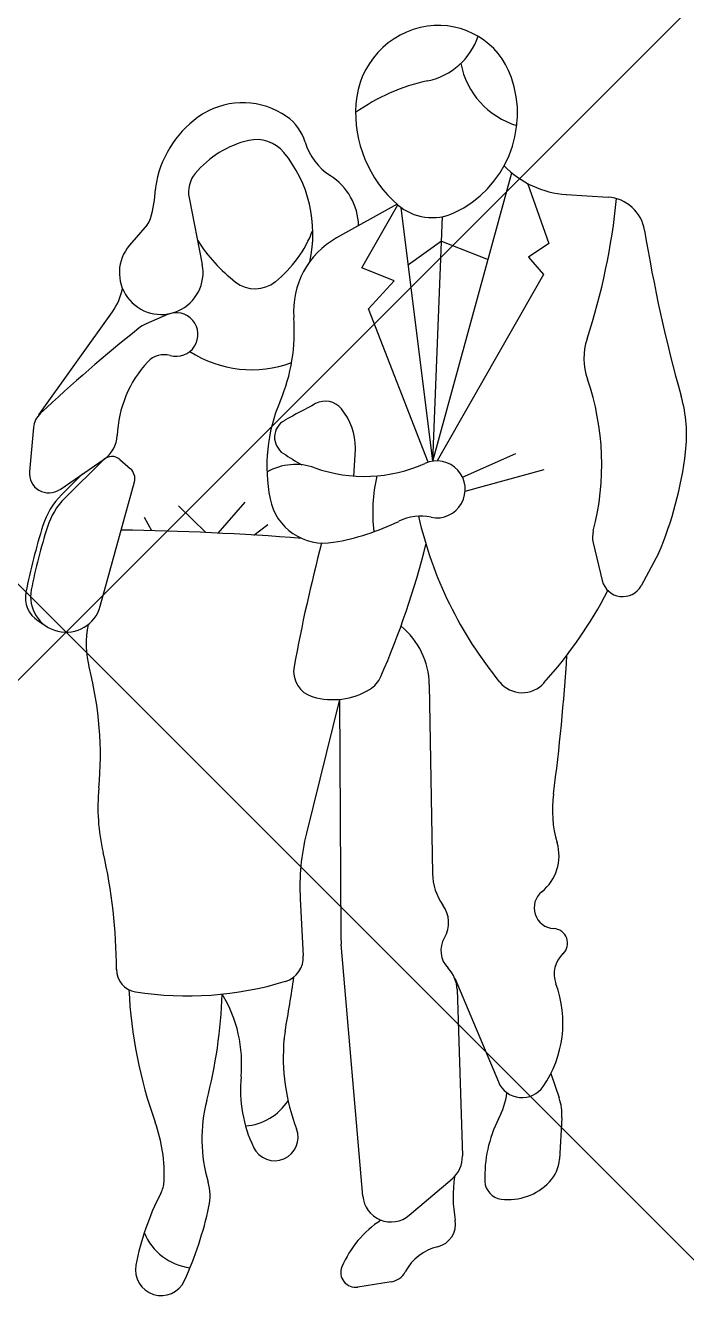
# Model space of a CAD drawing. Header units: metres. Extents: x -0.45 to 0.49, y -0.04 to 1.75.
import ezdxf

# ---------------------------------------------------------------- set-up
doc = ezdxf.new("R2010")
doc.units = ezdxf.units.M
doc.header["$PDMODE"] = 35
doc.header["$PDSIZE"] = 3

msp = doc.modelspace()

# ---------------------------------------------------------------- linework, layer by layer
for p, q in [((0.1279, 1.1337), (0.2391, 1.5393)), ((0.2611, 1.5246), (0.2914, 1.44)), ((-0.215, 1.5042), (-0.1964, 1.4105)), ((0.3158, 1.5089), (0.3746, 1.5051)), ((0.0776, 1.4953), (-0.0075, 1.4478)), ((0.0282, 1.4055), (0.0786, 1.4945)), ((0.1279, 1.1337), (0.0836, 1.4905)), ((-0.274, 1.4661), (-0.2987, 1.4376)), ((0.1279, 1.1337), (0.1414, 1.4778)), ((0.1401, 1.4434), (0.0936, 1.4098)), ((0.1401, 1.4434), (0.2057, 1.4174)), ((0.2914, 1.44), (0.2626, 1.4206)), ((0.2626, 1.4206), (0.2835, 1.3962)), ((0.0735, 1.3876), (0.0282, 1.4055)), ((0.2835, 1.3962), (0.134, 1.1341)), ((0.0376, 1.3481), (0.0735, 1.3876)), ((-0.4262, 1.199), (-0.3228, 1.344)), ((0.1213, 1.1322), (0.0376, 1.3481)), ((-0.2455, 1.34), (-0.2756, 1.3268)), ((-0.434, 1.1809), (-0.4396, 1.1192)), ((0.0168, 1.1127), (0.0191, 1.1497)), ((0.1696, 1.1111), (0.2449, 1.1443)), ((-0.3966, 1.094), (-0.3344, 1.1364)), ((-0.3354, 1.1355), (-0.3897, 1.0816)), ((-0.3126, 1.1362), (-0.2976, 1.1231)), ((-0.3648, 1.1157), (-0.3944, 1.0863)), ((0.1734, 1.0913), (0.2844, 1.1221)), ((-0.34, 0.9297), (-0.292, 1.1044)), ((-0.1739, 1.0325), (-0.1361, 1.076)), ((-0.2672, 1.0359), (-0.2777, 1.0545)), ((-0.1915, 1.0333), (-0.2301, 1.0708)), ((-0.1237, 1.0297), (-0.1042, 1.0447)), ((0.3535, 1.0186), (0.3664, 0.9656)), ((0.4456, 1.0037), (0.421, 0.9585)), ((-0.4275, 0.909), (-0.4152, 0.9011)), ((0.123, 0.8194), (0.1274, 0.5536)), ((-0.0035, 0.7985), (-0.05, 0.6102)), ((-0.0035, 0.7985), (-0.0015, 0.4668)), ((-0.0586, 0.5178), (-0.0543, 0.4378)), ((0.0294, 0.0997), (-0.0009, 0.4543)), ((0.1587, 0.4064), (0.2202, 0.2603)), ((0.1622, 0.3905), (0.1696, 0.1563)), ((0.294, 0.272), (0.3058, 0.2378)), ((0.3096, 0.2098), (0.3061, 0.1516)), ((0.0948, 0.0727), (0.1552, 0.1239)), ((0.0692, -0.021), (0.0223, -0.0283))]:
    msp.add_line(p, q)
for centre, radius, start, end in [((0.1378, 1.6285), 0.1184, 98.4922, 176.1497), ((0.1363, 1.6386), 0.1081, 19.4407, 98.4922), ((0.1014, 1.7621), 0.0953, 281.8263, 341.301), ((0.279, 1.7148), 0.1137, 190.8712, 253.1629), ((0.1758, 1.4066), 0.2679, 101.8263, 125.756), ((0.0925, 1.6232), 0.1546, 295.2028, 19.4407), ((-0.1393, 1.5304), 0.1076, 55.1974, 121.0215), ((0.1921, 1.6248), 0.1729, 176.1497, 228.9357), ((-0.1158, 1.4974), 0.1481, 122.9186, 168.706), ((-0.1679, 1.578), 0.0521, 121.0215, 122.9186), ((-0.1164, 1.5634), 0.0674, 16.5601, 55.1974), ((-0.1002, 1.4508), 0.1376, 102.9743, 140.4511), ((-0.12, 1.5365), 0.0496, 39.3963, 102.9743), ((0.0295, 1.6068), 0.0848, 196.5601, 237.3587), ((-0.2204, 1.454), 0.1796, 347.2069, 39.3964), ((-0.1746, 1.5122), 0.0412, 140.4511, 191.2441), ((0.3247, 1.6436), 0.135, 224.3723, 266.2343), ((-0.1884, 1.5119), 0.074, 168.706, 176.6226), ((-0.0629, 1.4625), 0.0865, 1.7505, 57.3587), ((-0.4589, 1.5279), 0.1969, 344.4842, 356.6226), ((-0.5246, 1.5917), 0.9153, 341.804, 354.4407), ((0.371, 1.4495), 0.0557, 9.2781, 86.2343), ((0.1269, 1.55), 0.0737, 228.9357, 295.2028), ((-0.2918, 1.4815), 0.0235, 319.0585, 344.4842), ((-0.2031, 1.5212), 0.1739, 309.091, 338.8894), ((0.0502, 1.3447), 0.1182, 119.2163, 184.396), ((2.5515, 1.8057), 2.1538, 189.2781, 195.6417), ((-0.2542, 1.399), 0.0589, 139.0585, 11.2441), ((-0.0089, 1.5672), 0.2297, 212.2698, 232.2127), ((-0.3907, 1.3924), 0.0834, 324.509, 349.2434), ((-0.122, 1.4214), 0.0452, 232.2127, 309.091), ((-0.2332, 1.3119), 0.0307, 254.058, 113.6751), ((-0.2571, 1.2848), 0.0459, 113.6751, 128.5043), ((-0.3182, 1.3163), 0.2513, 336.9387, 4.396), ((1.116, -0.4412), 2.2514, 128.5043, 133.1611), ((0.4291, 1.2782), 0.0886, 161.804, 199.092), ((-0.1268, 1.4229), 0.1606, 237.1502, 290.4114), ((-0.1547, 1.1637), 0.1615, 137.1481, 177.8918), ((-0.2502, 1.2523), 0.0312, 74.058, 137.1481), ((-0.0025, 1.1288), 0.3682, 345.3496, 19.0919), ((0.1275, 1.1266), 0.2331, 156.9386, 191.3474), ((-0.0232, 1.1889), 0.0292, 39.3702, 118.035), ((0.2823, 1.1704), 0.2027, 353.2363, 15.6417), ((-0.4025, 1.178), 0.0316, 133.1611, 174.792), ((2.7876, -4.0897), 6.0095, 118.035, 118.5066), ((-0.068, 1.1521), 0.0871, 359.8934, 39.3702), ((-0.0675, 1.1672), 0.0272, 118.5066, 236.9128), ((-0.3582, 1.1712), 0.0421, 304.3238, 357.8918), ((0.2196, 1.6078), 0.553, 236.9128, 240.0818), ((-0.0193, 1.152), 0.0384, 356.5273, 359.8934), ((-0.0338, 1.2078), 0.521, 336.9273, 353.2363), ((-0.3236, 1.1236), 0.0167, 48.8061, 134.7612), ((-0.0653, 1.048), 0.081, 70.3625, 119.6941), ((0.0316, 1.3195), 0.2073, 250.3625, 294.3038), ((0.1334, 1.094), 0.0401, 258.6835, 114.3038), ((-0.4122, 1.1167), 0.0276, 174.792, 304.3238), ((-0.3097, 1.1093), 0.0184, 344.6461, 48.8061), ((0.2814, 1.0613), 0.238, 167.4833, 186.4962), ((-0.3205, 1.0117), 0.105, 134.7612, 162.6359), ((-0.3205, 1.0117), 0.0984, 134.7612, 162.6359), ((-0.025, 1.096), 0.0776, 191.3474, 279.9631), ((0.1114, 0.9842), 0.072, 78.6835, 115.6453), ((0.6585, 1.181), 0.5646, 192.7839, 219.3667), ((0.4315, 0.7766), 0.8929, 162.6359, 168.8566), ((0.4315, 0.7766), 0.8863, 162.6359, 168.5271), ((-0.3685, -2.9664), 4.0036, 85.5269, 89.1718), ((-0.0727, 1.3675), 0.3533, 279.9631, 295.6453), ((0.3875, 1.0268), 0.0349, 165.3496, 193.6721), ((2.2216, 0.4261), 2.3268, 165.2502, 169.6335), ((-1.0286, 1.3047), 1.1826, 336.3723, 345.8943), ((0.3951, 0.9726), 0.0295, 193.6721, 331.475), ((-0.4064, 0.9417), 0.0389, 168.8566, 237.0972), ((-0.3881, 0.9429), 0.0499, 168.5271, 344.6461), ((-0.1954, 1.2502), 0.6433, 318.2277, 332.3361), ((-0.2219, 0.8769), 0.1379, 168.7304, 194.5776), ((0.0141, 0.8176), 0.1089, 0.9467, 50.5716), ((-2.5564, 1.0419), 2.8788, 352.4841, 356.3887), ((-0.8218, 0.7209), 0.482, 354.4054, 14.5776), ((-0.0304, 0.8381), 0.0375, 169.6335, 253.6818), ((0.0183, 0.8467), 0.0399, 301.2034, 336.3723), ((0.2538, 0.849), 0.0411, 219.3667, 318.2277), ((-0.0128, 0.8981), 0.1, 253.6818, 301.2034), ((-0.0663, 0.6469), 0.277, 174.4054, 193.2902), ((0.4621, 0.6436), 0.166, 172.4841, 196.4212), ((0.255, 0.535), 0.3141, 166.1479, 183.1373), ((0.2408, 0.5784), 0.0648, 308.8474, 16.4212), ((-1.0159, 0.4226), 0.6986, 359.6814, 13.2902), ((0.2053, 0.5549), 0.0779, 180.9467, 215.9283), ((0.2997, 0.5052), 0.0292, 128.8473, 266.9665), ((0.1083, 0.4846), 0.0419, 329.3656, 35.9283), ((0.1571, 0.4678), 0.1586, 180.3556, 184.8905), ((0.2971, 0.4556), 0.0205, 313.2921, 86.9665), ((0.1749, 0.4452), 0.0356, 149.3656, 224.3638), ((-0.0898, 0.4359), 0.0356, 286.894, 3.1373), ((0.3381, 0.4121), 0.0394, 133.292, 200.2986), ((-0.2854, 0.4186), 0.0319, 179.6814, 261.1071), ((0.1175, 0.389), 0.0447, 1.812, 44.3638), ((-0.2171, 0.8551), 0.4737, 261.1071, 286.894), ((-1.9973, 0.6786), 1.9486, 349.7394, 352.0185), ((0.1525, 0.3434), 0.1585, 325.6128, 20.2986), ((0.3456, 0.4214), 0.6461, 182.7712, 199.7099), ((-0.8732, 0.4101), 0.7054, 345.5643, 357.8746), ((-0.3307, 0.2858), 0.1897, 354.5309, 31.1522), ((0.0422, 0.3094), 0.1241, 169.7394, 175.0412), ((0.2003, 0.2957), 0.2828, 175.0412, 200.9914), ((0.046, 0.2497), 0.1887, 174.5309, 205.5552), ((0.2535, 0.2743), 0.0361, 202.8213, 325.6128), ((0.0195, 0.1802), 0.2165, 165.5643, 196.3358), ((-0.1421, 0.2777), 0.0796, 274.6968, 326.6451), ((0.115, 0.2622), 0.1185, 332.9227, 351.7068), ((0.2373, 0.2142), 0.0724, 356.5064, 18.977), ((-0.4669, 0.1303), 0.217, 357.3225, 19.7099), ((0.3783, 0.1276), 0.1772, 152.9227, 182.3248), ((-0.0945, 0.1825), 0.033, 205.5552, 20.9914), ((0.1289, 0.155), 0.0407, 310.2623, 1.812), ((0.2554, 0.1547), 0.0507, 316.2061, 356.5064), ((0.3578, 0.1), 0.2013, 172.3468, 189.7276), ((-0.29, 0.122), 0.0398, 332.3548, 357.3225), ((-0.2553, 0.0997), 0.0698, 347.7615, 16.3358), ((0.2274, 0.1215), 0.0262, 182.3248, 262.9638), ((0.234, 0.1752), 0.0804, 262.9638, 316.2061), ((0.0668, -0.0648), 0.3629, 152.3548, 169.3002), ((0.0691, 0.1031), 0.0398, 184.8905, 310.2623), ((-0.6934, 0.1947), 0.5182, 335.6276, 347.7615), ((0.1351, -0.0571), 0.1467, 123.0782, 157.0383), ((0.1271, 0.0604), 0.0328, 283.4657, 9.7276), ((-0.204, 0.0784), 0.08, 202.1207, 263.0715), ((0.151, -0.0395), 0.0699, 103.4657, 152.0665), ((-0.2543, -0.0042), 0.0361, 169.3002, 335.6276), ((0.0191, -0.0079), 0.0206, 157.0383, 278.8908), ((0.065, 0.0061), 0.0274, 278.8908, 332.0665)]:
    msp.add_arc(centre, radius, start, end)
msp.add_point((-0.3881, 0.893))

doc.saveas('drawing.dxf')
